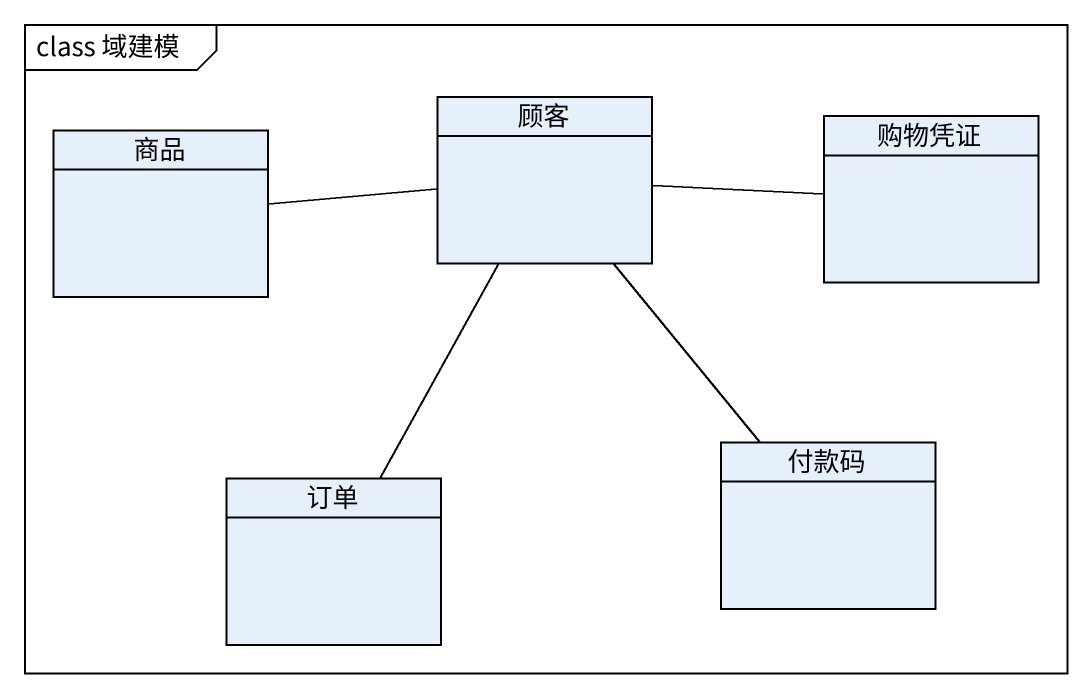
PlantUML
@startuml
mainframe class 域建模
hide circle
hide empty members
class 顾客
class 商品
class 购物凭证
class 订单
class 付款码
顾客 -left- 商品
顾客 -right- 购物凭证
顾客 -- 订单
顾客 -- 付款码
@enduml
